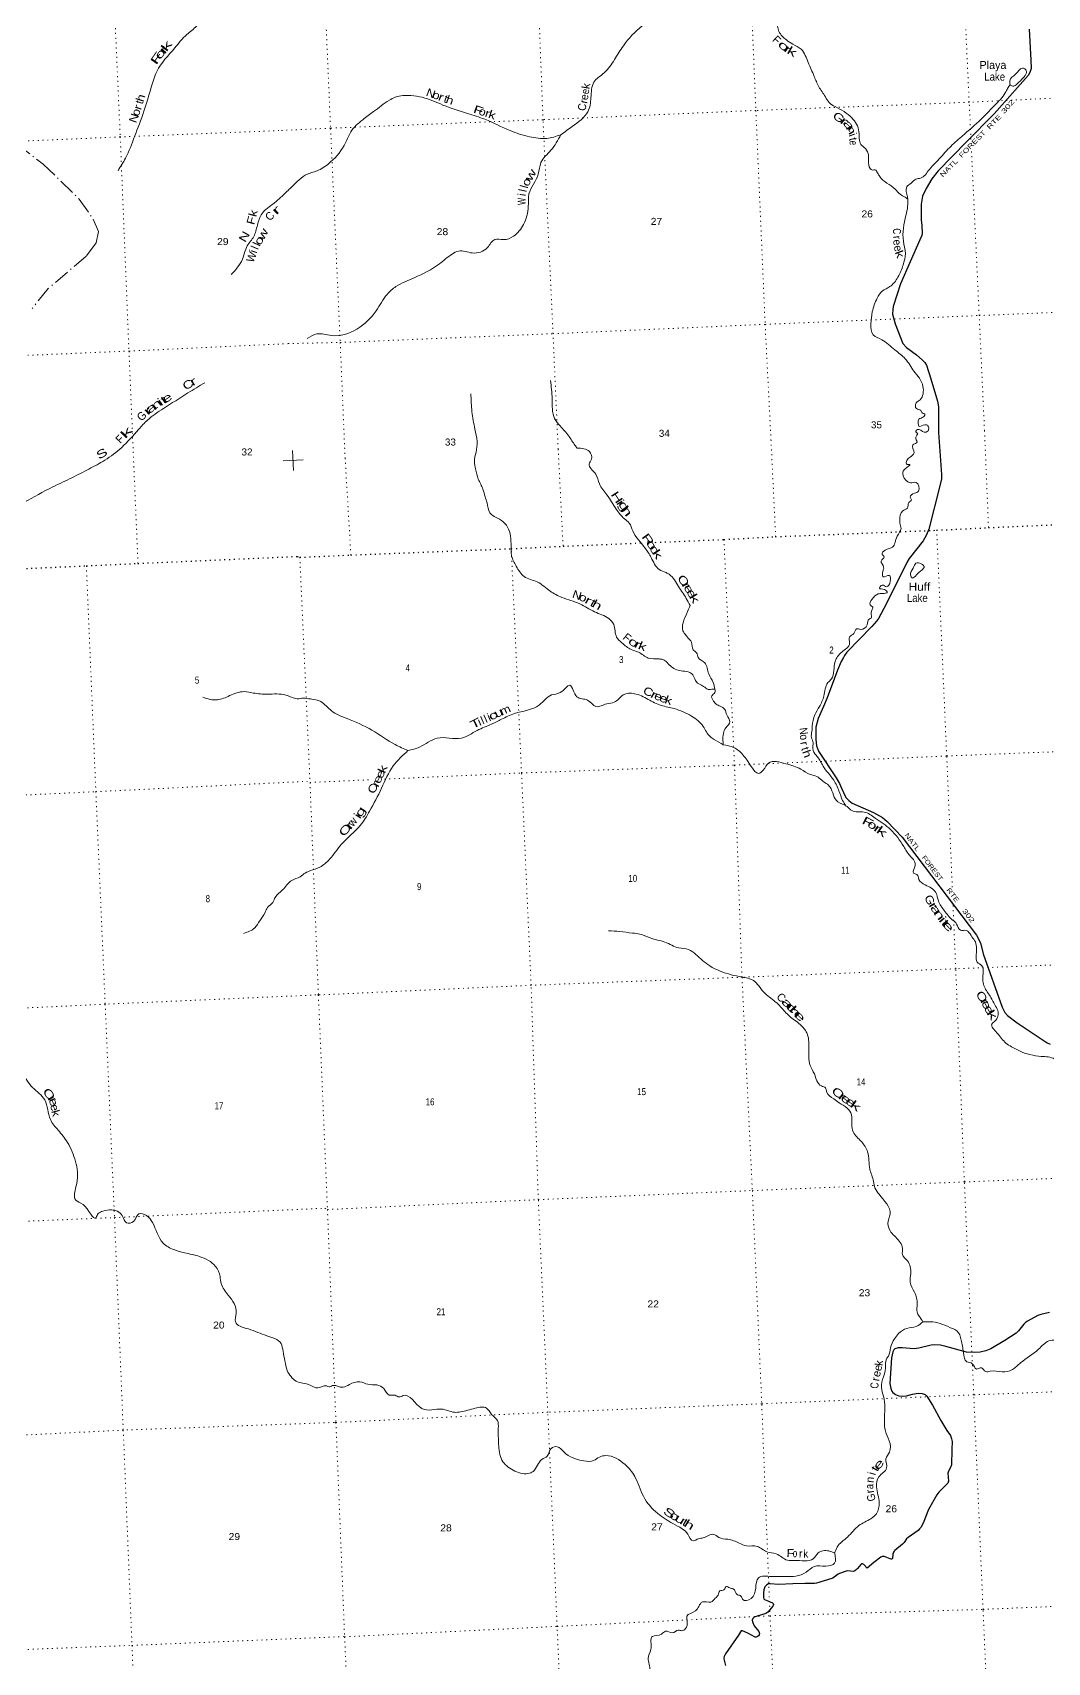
# Model space of a CAD drawing. Header units: feet. Extents: x 727543 to 978287, y 379550 to 572970.
# Drawn here: x 937058 to 962426, y 449565 to 490295 of the extents above; entities that cross this region are included whole.
import ezdxf
from ezdxf.enums import TextEntityAlignment as Align

# ---------------------------------------------------------------- set-up
doc = ezdxf.new("R2010")
doc.units = ezdxf.units.FT
doc.header["$LTSCALE"] = 80
doc.linetypes.add('DOT_DASHED', pattern=[7.7, 5, -1.2, 0.3, -1.2])
doc.linetypes.add('DOTTED', pattern=[1.5, 0.3, -1.2])
for name, color, linetype, lineweight in [('29', 7, 'Continuous', 25), ('39', 7, 'Continuous', 13), ('4', 7, 'Continuous', 13), ('44', 7, 'DOT_DASHED', 13), ('6', 7, 'DOTTED', 25), ('7', 7, 'DOTTED', 13)]:
    doc.layers.add(name, color=color, linetype=linetype, lineweight=lineweight)
doc.layers.add('30', color=7, linetype='Continuous')
doc.layers.add('41', color=7, linetype='Continuous')

msp = doc.modelspace()

# ---------------------------------------------------------------- linework, layer by layer
at = {"layer": '29'}
for points in [[(961968.87, 490384.71), (962013.53, 489602.99), (962016.36, 489398.3), (961986.33, 489297.23), (961947.63, 489226.36), (961741.42, 488994.25), (961098.72, 488261.41), (960404, 487562.14), (959698.22, 486842.14), (959534.66, 486642.42), (959393.65, 486401.01), (959303.92, 486210.13), (959267.85, 486011.51), (959271.34, 485614.63), (959289.19, 485478.18), (959291.84, 485281.12), (959284.28, 485222.73), (959237.5, 485117.05), (958755.84, 484019.72), (958568.24, 483453.67), (958560.15, 483375.66), (958557.7, 483262.67), (958617.82, 483020.89), (958815.46, 482527.3), (958901.35, 482427.56), (959154.06, 482238.56), (959296.56, 482118.07), (959360.38, 482054.21), (959402.47, 481981.4), (959511.98, 481640.43), (959681.95, 481086.46), (959701.56, 480942.85), (959704.11, 480297.88)], [(959704.11, 480297.88), (959778.85, 479248.02), (959774.84, 479141.17), (959739.89, 478964.76), (959461.44, 477889.82), (959407.25, 477744.74), (959320.29, 477594.91), (958971.14, 477150.42), (958911.67, 477055.03), (958804.57, 476825.76), (958338.25, 475899.26), (958205.42, 475657), (958150.82, 475587.75), (958033.05, 475455.64), (957415.65, 474810.57), (957356.99, 474731.2), (957328.43, 474681.73), (957271.48, 474579.19), (957178.04, 474362.48), (956919.32, 473666.78), (956829.7, 473456.24), (956697.1, 473156.46), (956635.49, 472939.99), (956633.6, 472629.84), (956655.56, 472474.87), (956703.63, 472334.29), (957147.84, 471667.28), (957228.74, 471527.29), (957282.74, 471410.93), (957389.12, 471178.4), (957465.49, 471103.38), (957548.56, 471036.88), (958075.11, 470803.78), (958304.49, 470679.46), (958424.31, 470580.45), (958799.08, 470190.89), (960655.16, 467743.1), (960755.04, 467545.8), (960817.5, 467269.57), (961297.62, 465937.33), (961361.45, 465808.57), (961430.96, 465734.62), (961668.37, 465547.63), (962422.73, 465050.58), (962497.43, 465014.76)], [(962477.12, 458307.07), (962261.5, 458259.23), (962183.84, 458232.08), (961924.25, 458094.93), (961880.64, 458063.76), (961833, 458018.68), (961699.96, 457847.65), (961641.2, 457796.5), (961361.83, 457607.49), (961012.56, 457403.94), (960887.96, 457353.08), (960746.74, 457319.83), (960593.06, 457307.36), (960406.16, 457314.2), (959884.58, 457459), (959754.06, 457494.38), (959608.69, 457502.7), (959519.55, 457490.49), (959207.88, 457415.42), (959098.08, 457403.21), (958797.66, 457426.9), (958697, 457423.73), (958613.52, 457400.3), (958584.85, 457373.86), (958563.6, 457328.07), (958528.25, 457179.84), (958489.04, 456536.14), (958510.09, 456409.66), (958537.09, 456347.32), (958564.73, 456313.28), (958628.47, 456264.19), (958715.69, 456230.95), (958802.91, 456218.48), (958905.36, 456228.58), (959052.12, 456272.51), (959193.34, 456297.44), (959291.53, 456288.44), (959367.79, 456260.04), (959412.42, 456220.2), (959550.57, 455993.49), (959758.22, 455610.14), (959915.12, 455363.95), (960001.19, 455233.5), (960028.58, 455154.5), (960042.72, 455088.04), (960033.34, 454886.86), (960026.11, 454506.19), (960004, 454432.78), (959951.35, 454344.11), (959940.19, 454293.62), (959950.88, 454090.63), (959934.73, 454040.72), (959714.52, 453816.54), (959658.53, 453749.79), (959455.2, 453384.6), (959319.59, 453043.57), (959259.8, 452935.2), (959231.76, 452899.87), (959194.83, 452862), (958947.25, 452687.92), (958906.08, 452652.53), (958847.57, 452561.16), (958805.92, 452518.13), (958611.94, 452362.32), (958596.8, 452342.97), (958579.67, 452318.03), (958567.73, 452297.25), (958560.61, 452271.92), (958552.18, 452160.88), (958545.4, 452151.79), (958528.79, 452145.55), (958516.85, 452145.56), (958496.2, 452150.86), (958373.77, 452204.96), (958347.59, 452213.09), (958321.11, 452214.13), (958296.19, 452207.89), (958265.49, 452195.12), (958082.91, 452059.85), (957922.61, 451919.31), (957833.14, 452010.81), (957822.7, 452017.77), (957800.89, 452025.04), (957779.09, 452025.04), (957762.63, 452014.38), (957675.48, 451912.66), (957650.33, 451889.97), (957615.03, 451855.68), (957597.37, 451845.29), (957577.28, 451840.75), (957426.17, 451849.54), (957396.45, 451844.26), (957229.27, 451789.19), (957199.42, 451773.12), (957097.91, 451694.65), (957063.92, 451673.73), (957033.53, 451661.4), (956842.45, 451605.36)], [(956065.43, 451525.73), (955707.65, 451515.39), (955491.92, 451531.99), (955452.08, 451527.37), (955410.55, 451506.59), (955363.66, 451457.01), (955333.71, 451377.75), (955330.45, 451304.83), (955329.56, 451184.5), (955339.94, 451157.48), (955355.95, 451140.61), (955437.55, 451105.22), (955551.75, 451056.87), (955574.61, 451036.96), (955578.77, 451009.94), (955574.61, 450987.08), (955560.75, 450966.58), (955433.39, 450820.84), (955414.7, 450806.3), (955383.63, 450787.2), (955144.63, 450716.39), (955096.96, 450692), (955065.81, 450662.91), (955047.12, 450619.27), (955050.56, 450580.19), (955098.05, 450481.18), (955209.47, 450334.07), (955226.76, 450290.95), (955218.2, 450251.83), (955205.99, 450232.76), (955176.91, 450209.9), (955143.69, 450199.51), (955117.34, 450199.96), (954941.29, 450294.46), (954805.18, 450351.21), (954774.53, 450351.03), (954753.26, 450332.51), (954703.51, 450247.86), (954383.1, 449777.52), (954349.34, 449713.25), (954338.95, 449682.08), (954338.78, 449657.17), (954380.49, 449486.75)], [(956842.45, 451605.36), (956651.81, 451546.51), (956603.64, 451537.76), (956358.6, 451534.21), (956065.43, 451525.73)]]:
    msp.add_lwpolyline(points, dxfattribs=at)
at = {"layer": '39'}
for points in [[(954485.45, 492839.79), (954633.51, 492491.68), (954710.27, 492341.45), (954879.84, 492128.26), (954951.8, 491922.86), (954820.18, 491694.13), (954895.91, 491586.12), (955150.62, 491326.12), (955369.45, 491007.79), (955457.5, 490805.13), (955637.45, 490586.34), (955716.16, 490320.46), (955901.63, 490114.07), (956062.46, 490005.83), (956268.77, 489877.35), (956447.51, 489549.12), (956596.74, 489201.33), (956713.69, 488941.23), (956876.88, 488689.27), (956968.3, 488547.53), (957118.66, 488446.92), (957540.62, 488162.02), (957715.95, 487819.46), (957764.66, 487499.57), (957874.67, 487395.12), (957954.95, 487230.6), (957960.06, 486979.65), (958052.5, 486860.24), (958113.16, 486862.96), (958179.09, 486793), (958233.97, 486698.23), (958618.78, 486383.3), (958746.04, 486255.33), (958866.93, 486179.73), (958919.49, 486144.88)], [(943010.3, 492662.1), (942489.09, 492177.76), (942267.57, 491914.73), (942038.03, 491695.88), (941736.36, 491319.91), (941358.51, 490786.62), (941156.03, 490459.63), (940911.97, 490248.24), (940612.47, 489914.89), (940162.18, 489323.68), (940025.35, 488932.8), (939841.06, 488331.22), (939607.53, 487697.06), (939380.01, 487156.32), (939193.09, 486844.2)], [(950259.59, 487739.98), (950550.02, 487951.53), (950936.89, 488317.31), (951016.51, 488667.26), (951088.35, 489055.35), (951349.29, 489291.91), (951604.07, 489621.37), (951825.68, 489967.57), (952291.98, 490460.47), (952620.73, 490675.77), (953122.7, 490868.45), (953573.68, 490977.82), (953919.7, 491078.43), (954203.73, 491024.34), (954531.23, 490858.76), (954824.73, 490910.42), (955088.97, 491027.61), (955199.46, 491048.78), (955378.64, 490987.05)], [(961491.19, 488992.85), (961484.84, 489089.8), (961635.17, 489262.65), (961829.39, 489405.06), (961890.11, 489361.19), (961901.53, 489286.76), (961823.86, 489165.78), (961670.52, 489015.08), (961561.65, 488957.53), (961520.31, 488975.93), (961491.19, 488992.85)], [(959190.34, 480273.19), (959135.52, 480337.73), (959182.34, 480378.32), (959341.37, 480310.51), (959441.3, 480341.33), (959439.66, 480468.87), (959365.52, 480495.93), (959210.99, 480462.66), (959196.07, 480524.78), (959215.37, 480637.06), (959330.22, 480696.91), (959361.8, 480761.12), (959303.92, 480786.88), (959264.73, 480847.91), (959150.9, 480901.55), (959144.77, 481039.01), (959244.56, 481118.44), (959317.02, 481265.51), (959314.79, 481451.77), (959224.63, 481656.36), (959089.13, 481832.59), (958872.69, 482142.92), (958609.3, 482370.12), (958284.08, 482620.88), (958074.09, 482741.09), (958015.23, 483015.96), (958048.4, 483317.24), (958170.84, 483661.02), (958302.7, 483839.11), (958484.31, 483946.52), (958690.47, 484184.67), (958818.85, 484486.17), (958874.8, 484776.32), (958824.52, 485086.01), (958889.23, 485724.96), (958925.2, 486190.45), (958908.14, 486436.81), (959021.27, 486535.06), (959140.47, 486633.59), (959256.84, 486659.07), (959470.34, 486869.19), (959646.32, 487057.37), (959939.87, 487380.47), (960233.47, 487656.98), (960711.1, 488077.47), (961104.71, 488473.93), (961374.18, 488791.89), (961432.27, 488897.81), (961491.68, 488992.57)], [(943287.6, 486201.52), (943536.31, 486441.58), (943929.48, 486757), (944204.64, 486856.45), (944507.47, 487062.48), (944881.2, 487541.1), (945012.87, 487814.39), (945309.25, 488119.38), (945579.91, 488319.92), (945976.45, 488605.1), (946125.04, 488680.64), (946512.27, 488720.3), (946797.78, 488678.43), (947316.97, 488484.99), (947932.28, 488271.56), (948364.11, 488128.9), (948992.59, 487847.19), (949481.67, 487692.91), (949908.99, 487651.32), (950259.59, 487739.98)], [(943922.13, 482650.73), (944164.22, 482764.9), (944524.64, 482724.36), (945165.73, 482886.83), (945647.8, 483343.98), (945919.28, 483753.19), (946139.56, 483947.41), (946593.68, 484168.33), (947228.5, 484516.87), (947543.76, 484761.95), (947706.59, 484836.1), (948047.06, 484788.59), (948428.03, 484923.18), (948611.56, 485123.85), (948830.48, 485121.52), (949079.98, 485205.65), (949330.22, 485500.47), (949450.09, 485947.43), (949464.43, 486262.05), (949699.59, 486758.75), (949763.8, 487045.22), (950015.34, 487356.31), (950261.77, 487741.56)], [(942021.81, 484246.97), (942302.81, 484632.15), (942421.99, 484963.51), (942585.9, 485199.67), (942676.78, 485483.19), (942793.7, 485773.96), (943088.58, 486028.12), (943287.6, 486201.52)], [(938466.35, 479388.03), (938865.37, 479610.19), (939285.12, 479928.67), (939709.19, 480378.97), (939932.04, 480611.69), (940328.85, 480898.77), (940941.99, 481290.7), (941362.48, 481546.43)], [(950002.69, 481596.89), (950047.05, 481147.17), (950107.83, 480647.54), (950243.6, 480465.25), (950465.78, 480207.84), (950613.55, 479983.56), (950671.82, 479907.55)], [(948013.48, 481270.6), (948041.76, 480818.13), (948115.73, 480385.94), (948169.87, 480080.48), (948148.65, 479805.86)], [(959190.34, 480273.19), (959142.06, 480200.09), (959143.79, 480121.19), (959168.57, 480067.68), (959062.91, 479993.85), (959092.68, 479792.74), (958992.69, 479684.74), (958911.72, 479601.94), (958901.73, 479514.39), (958983.37, 479497.99), (958872.91, 479397.6), (958809.8, 479279.19), (958936.97, 479070.52), (959002.86, 479045.27), (959148.09, 479052.12), (959204.75, 478838.1), (959106.3, 478782.83), (958997.57, 478688.6), (959025.13, 478619.02), (958965.48, 478555.45), (958927.73, 478413.94), (958805.94, 478339.34), (958738.31, 478103.26), (958739.46, 478036.48), (958767.99, 477904.17), (958670.2, 477707.17), (958555.61, 477438.5), (958371.09, 477364.99), (958297.8, 477248.13), (958346.88, 477193.74), (958318.64, 477149.88), (958268.99, 477088.81), (958332.76, 476937.91), (958301.54, 476786.57), (958324.2, 476692.46), (958474.04, 476729.9), (958406.61, 476447.25), (958295.48, 476488.59), (958230.36, 476412.62), (958353.4, 476375.89), (958423.51, 476304.27), (958309.5, 476278.64), (958194.81, 476267.16), (958039.59, 476130.23), (957993.58, 475992.37), (958058.89, 475936.72), (958017.11, 475795.02), (958019.41, 475661.47), (957969.94, 475638.88), (957917.98, 475498.72), (957759.97, 475377.87), (957655.95, 475397.26), (957584.87, 475276.45), (957479.6, 475194.54), (957481.03, 475036.64), (957283.45, 474812.66), (957116.8, 474575.96), (957089.13, 474349.87), (957026.21, 474142.36), (956939.74, 474050.31), (956837.54, 473714.32), (956725.6, 473451.37), (956613.66, 473246.85), (956545.52, 472961.98), (956538.53, 472833.4), (956525.66, 472678.88), (956572.34, 472547.42), (956562.73, 472451.79), (956609.6, 472273.76), (956677.98, 472195.98), (956818.07, 471963.73), (957085.75, 471610.69), (957215.55, 471348.49), (957307.95, 471105.78), (957396.06, 470966.26)], [(948148.65, 479805.86), (948101.64, 479574.26), (948130.55, 479391.33), (948199.22, 479137.37), (948316.39, 478883.68), (948369.79, 478695.83), (948417.33, 478546.19), (948492.05, 478292.52), (948728.04, 478133.53), (948900.93, 477983.72), (949017.91, 477521.43), (949032.02, 477224.4), (949147.75, 476958.49), (949345.8, 476704.56), (949673.81, 476566.11), (949995.96, 476338.28), (950290.54, 476180.03), (950736.88, 476018.81), (951106.19, 475819.54), (951461.96, 475650), (951584.03, 475505.89), (951657.7, 475189.39), (951789.96, 475043.74), (952020.28, 474876.39), (952203.25, 474812.11), (952448.76, 474665.72), (952716.74, 474641.9), (952812.4, 474628.19), (953027.16, 474447.95), (953309.26, 474339.74), (953488.88, 474303.66), (953580.02, 474214.8), (953645.24, 474076.11), (953832.92, 473955.35), (953943.57, 473881.59), (954068.53, 473889.51), (954113.19, 473885.54)], [(950670.6, 479909.14), (950976.53, 479825.23), (951030.21, 479631.33), (950967.11, 479512.92), (951017.15, 479395.79), (951136.92, 479257.65), (951227.29, 479014.85), (951414.01, 478744.18), (951647.5, 478382.56), (951852.85, 478145.18), (951973.29, 478035.42), (952061.17, 477845.15), (952370.83, 477412.19), (952519.51, 477176.19), (952723.8, 476875.97), (952893.23, 476798.9), (952969.98, 476757.97), (953206.92, 476451.19), (953398.83, 476156.47), (953494.2, 475978.7)], [(938466.35, 479388.03), (938038.42, 479170.74), (937566.73, 478943.34), (936842.45, 478554.81), (936311.15, 478229.12), (935669.26, 477735.66), (935314.15, 477445.63), (934583.06, 476993.99), (933968.07, 476991.74), (933668.44, 476840.26), (933437.23, 476425.24), (933284.79, 475897), (933185.18, 475209.65), (932964, 474951.01), (932597.39, 474532.86), (932251.11, 474267.58), (931599.49, 473959.8), (931277.51, 473616.88), (931128.89, 473092.9), (931227.37, 472873.46), (931438.5, 472550.7), (931508.13, 472418.79), (931579.75, 472210.07), (931693.84, 471963.13), (931798.72, 471814.87), (931823.29, 471615.8), (931914.76, 471375.75), (932008.06, 471216.76), (932142.03, 471015.4), (932172.36, 470899.62), (932147.18, 470839.59), (932251.96, 470731.8), (932324.33, 470547.41), (932467.56, 470439.64), (932520.59, 470547.7), (932704.64, 470587.81), (932936.18, 470339), (933024.61, 470234.39), (933096.99, 470088.46), (933242.84, 469853.32), (933462.16, 469567.42), (933534.15, 469196.81), (933512.18, 468881.94), (933662.76, 468479.06), (933820.39, 468250.61), (934047.4, 468127.05), (934341.18, 467887.6), (934631.77, 467631.8), (934865.42, 467342.62), (935160.55, 467000.03), (935378.43, 466896.21), (935949.4, 466695.75), (936315.56, 466310.37), (936580.42, 465966.18), (936710.81, 465562.23), (936799.65, 464676.41), (936824.28, 464321.5), (937056.95, 463935.12), (937360.69, 463621.32), (937503.59, 463133.03), (937695.62, 462865.93), (937928.1, 462560.49), (938128.99, 462085.4), (938161.86, 461534.6), (938135.18, 461116.26), (938318.87, 461008.61), (938643.31, 460685.78), (938699.09, 460779.82), (938815.29, 460840.62), (939034.07, 460874.49), (939298.25, 460736.69), (939409.27, 460548.28), (939581.22, 460587.76), (939713.17, 460772.86), (939907.61, 460730.54), (940054, 460562.22), (940321.99, 460042.11), (940589.46, 459880.2), (940854.61, 459801.16), (941231.79, 459707.81), (941631.13, 459461.82), (941743.41, 459210.73), (941773.09, 459030.15), (941950.04, 458742.01), (942147.54, 458293.05), (942126.55, 458075.38), (942451.46, 457898.3), (942913.58, 457728.5), (943267.69, 457534.76), (943318.18, 457343.14), (943418.18, 456862.69)], [(959325.51, 476978.35), (959272.81, 477022.73), (959138.82, 477034.64), (959071.77, 476914.02), (959003.09, 476742.7), (959049.29, 476663.87), (959150.62, 476743.58), (959292.2, 476869.73), (959343.02, 476949.09), (959325.11, 476979.02)], [(953494.2, 475978.7), (953419.76, 475801.03), (953318.61, 475547.17), (953315.91, 475348.58), (953390.16, 475232.59), (953437.41, 475174.07), (953525.59, 475062.79), (953571.11, 474870.52), (953655.53, 474795.52), (953697.51, 474678.02), (953859.35, 474547.94), (953959.52, 474269.14), (954072.76, 474055.77), (954113.19, 473885.54)], [(941312.01, 473683.32), (941677.52, 473619.72), (941981.6, 473724.89), (942344.61, 473825.09), (942575.05, 473790.76), (942930.69, 473761.04), (943391.16, 473738.9), (943675.1, 473648.7), (943821.45, 473666.28)], [(954322.64, 472498.06), (954097.99, 472631.25), (953993.58, 472701.26), (953823.87, 472954.5), (953532.65, 473212.14), (953093.03, 473402.03), (952775.97, 473480.24), (952600.97, 473546.92), (952447.29, 473632.83), (952102.95, 473774.56), (951819.41, 473742.96), (951599.74, 473558.44), (951409.56, 473519.1), (951139.75, 473453.72), (950930.08, 473611.92), (950665.27, 473696.65), (950489.89, 473984.05), (950247.74, 473804.55), (950026.34, 473741.45), (949726.76, 473494.44), (949104.34, 473276.75), (948779.59, 473133.86), (948528.61, 473012.67), (948172.17, 472856.13), (947779.03, 472663.43), (947172.56, 472663.19), (946730.34, 472439.82), (946441.33, 472353.29)], [(954113.19, 473885.54), (954111.17, 473800.38), (954036.16, 473719.89), (954082.74, 473590.45), (954146.99, 473514.5), (954246.5, 473462.49), (954361.57, 473380.83), (954412.47, 473245.52), (954489.4, 473072.96), (954387.49, 472920.32), (954327.36, 472781.8), (954315.83, 472599), (954322.64, 472498.06)], [(946441.33, 472353.29), (946120.91, 472502.22), (945541.83, 472861.72), (944919.52, 473152.35), (944526.2, 473346.45), (944260.63, 473574.92), (944004.75, 473641.84), (943817.92, 473665.86)], [(954322.64, 472498.06), (954584.57, 472431.43), (954811.53, 472249.74), (955026.01, 471947.98), (955211.76, 471782.58), (955323.18, 471862.76), (955454.3, 472039.05), (955887.58, 472025.06), (956259.96, 471888.7), (956496.72, 471756.08), (956660.87, 471705.09), (956784.68, 471609.67), (956994.83, 471441.36), (957077.14, 471240.71), (957190.29, 471071.88), (957418.31, 470953.02), (957536.25, 470853.27), (957847.26, 470817.31), (958119.28, 470666.1), (958319.83, 470529.74), (958504.81, 470380.5), (958834.35, 469954.56), (958984.47, 469730.77), (959076.3, 469627.76), (959123.55, 469484.18), (959082.43, 469285.8), (959164.65, 469257.28), (959214.98, 469134.09), (959373.17, 468995.74), (959636.92, 468805.66), (959703.48, 468596.16), (959846.3, 468355.82), (960055.78, 468116.61), (960157.69, 468014.08), (960251.72, 467864.6), (960401.65, 467857.5), (960516.91, 467729.27), (960607.58, 467607.99), (960648.58, 467255.52), (960671.72, 467066.25), (960789.19, 466976.6), (960811.76, 466714.4), (960866.59, 466411.19), (961012.78, 466185.19), (961110.46, 466001.45), (961188.25, 465853.24), (961117.65, 465594.74), (961036.39, 465518), (961165.96, 465301.35), (961390.61, 465040.57), (961528.25, 464951.88), (961727.36, 464845.83), (962271.58, 464709.48), (962610.34, 464642.42), (962842.59, 464477.18), (963133.43, 464567.85), (963366.17, 464732.73), (963710.61, 464971.74), (963996.17, 464960.9), (964383.15, 464900.17), (964665.15, 464879.03), (964868.49, 464811.67), (965196.98, 464833.23), (965503.38, 464766.67), (965680.79, 464734.53), (965777.79, 464607.47), (966030.4, 464481.67), (966330.65, 464204.2), (966541.96, 464011.65), (966677.86, 463874.27), (966827.03, 463713.22), (966959.86, 463470.39), (967122.66, 463149.99), (967249.05, 463000.02), (967293.04, 462840.08), (967404.07, 462758.23), (967486.29, 462602.12), (967592.71, 462574.74), (967663.12, 462539.58), (967750.52, 462529.52), (967764.54, 462362.1), (967818.71, 462285.67), (967912.34, 462217.95)], [(946441.64, 472353.38), (946075.36, 471971.51), (945782.49, 471412.94), (945482.23, 470839.84), (945248.62, 470480.5), (944779.6, 470012.86), (944482.12, 469636.33), (944234.79, 469438.36), (944004.88, 469353.25)], [(942332.82, 467785.03), (942610.89, 467923.23), (942735.3, 468097.81), (942870.12, 468305.33), (942926.44, 468427.73), (943063.26, 468558.44), (943123.52, 468683.07), (943306.02, 468868.83), (943536.33, 469107.72), (943748.11, 469197.88), (943872.71, 469291.52), (944004.88, 469353.25)], [(951450.43, 467850.62), (951734.36, 467831.6), (952055.74, 467790.05), (952236.79, 467766.19), (952492.09, 467668.87), (952864.96, 467564.94), (953209.29, 467423.21), (953455.95, 467380.16), (953635.56, 467259.02), (953984.79, 466971.71), (954520.84, 466751.94), (954786.52, 466691.57), (955077.65, 466606.06), (955334.09, 466314.38), (955624.35, 466076.95), (955757.86, 465947.56), (955972.81, 465720.75), (956243.76, 465506.71), (956411.37, 465297.92), (956464.67, 464941.98), (956494.53, 464483.68), (956599.7, 464269.92), (956777.67, 463970.49), (956878.91, 463924.64), (956905.99, 463822.63), (957085.98, 463650.88), (957218.05, 463551.8), (957416.49, 463417.37), (957531.46, 463252.68), (957533.08, 463005.69), (957571.98, 462825.26), (957775.7, 462579.7), (957929.37, 462323.67), (957988.24, 461893.07), (958079.77, 461583.48), (958115.68, 461423.17), (958216.25, 461263.87), (958492.38, 460770.6), (958438.87, 460535.19), (958515.8, 460320.1), (958633.17, 460189.95), (958804.23, 459908.42), (958803.36, 459756.49), (958928.13, 459598.34), (959009.76, 459284.24), (958997.85, 459066.99), (959102.73, 458816.76), (959171.21, 458524.32), (959166.69, 458321.59), (959224.22, 458216.97), (959313.48, 458073.26)], [(974950.05, 459158.6), (974803.51, 459259.32), (974594.61, 459401.36), (974487.9, 459477.34), (974359.87, 459661.66), (974097.18, 459957.1), (973963.57, 460045.98), (973693.1, 460164.86), (973419.64, 460303.86), (973306.98, 460249.94), (973137.54, 460071.84), (972894.53, 459995.58), (972569.88, 459978.25), (972444.34, 460110.04), (972493.53, 460308.8), (972434.75, 460482.21), (972455.12, 460649.23), (972458.48, 460791.15), (972339.86, 461032.63), (972351.97, 461288.37), (972346.21, 461452.13), (972037.03, 461577.29), (971846.76, 461625.02), (971637.27, 461396.43), (971233.85, 461079.71), (970941.37, 460980.87), (970761.79, 460943.24), (970426.73, 460962.68), (970205.15, 460988.69), (970013.15, 461285.43), (969771.78, 461472.51), (969393.53, 461562.01), (969168.68, 461699.25), (968936.82, 461771.35), (968832.99, 461914.29), (968465.89, 462024.56), (968212.71, 462205.02), (967988.53, 462285.58), (967663, 461946.21), (967454.28, 461701.45), (967481.75, 461463.78), (967392.51, 461172), (967089.56, 460995.7), (966868.74, 460963.02), (966514.79, 460966.58), (966264.39, 460918.32), (966046.07, 460833.1), (965720.74, 460829.91), (965483.87, 460454.22), (965337.96, 460078.76), (965373.88, 459833.39), (965195.41, 459547.53), (965047.78, 459293.5), (964855.67, 459209.51), (964605.75, 459151.15), (964369.37, 458977.99), (964363.88, 458710.42), (964192.91, 458522.12), (963960.47, 458436.23), (963600.28, 458401.02), (963363.31, 458197.46), (962864.13, 457768.89), (962634.18, 457630.47), (962461.87, 457598.04), (962204.93, 457389.49), (961753.96, 457052.3), (961549.76, 456882.69), (961293.59, 456828.08), (960995.64, 456844.41), (960882.97, 456833.03), (960777.42, 456927.28), (960653.51, 456897.14), (960548.15, 457029.88), (960414.45, 457078.25), (960326.76, 457307.01), (960269.33, 457622.25), (960165.5, 457850.25), (960045.25, 457913.43), (959562.5, 458074.96), (959311.91, 458073.27)], [(959313.51, 458073.28), (959147.47, 457960.21), (958911.18, 457912.62), (958707.17, 457781.49), (958604.1, 457653.1), (958505.65, 457427.72), (958450.99, 457216.55), (958403.73, 457147.49), (958380.58, 456911.48), (958327.74, 456704.45), (958280, 456432.86), (958326.58, 456218.36), (958360.48, 455930.36), (958350.48, 455587.64), (958377.94, 455349.97), (958472.45, 455105.33), (958479.84, 454822.16), (958390.89, 454651.91), (958407.7, 454425.88), (958208.19, 454199.79), (958155.07, 453956.29), (958220.95, 453548.29), (958150.73, 453281.71), (958013.19, 453155.74), (957713.99, 452985.7), (957428.52, 452696.82), (957169.46, 452447.67), (957107.98, 452294.21)], [(943418.18, 456862.69), (943642.71, 456593.27), (943997.81, 456496.73), (944187.77, 456423.82), (944403.47, 456477.76), (944467.5, 456452.81), (944555.25, 456485.8)], [(957111.02, 452301.81), (956813.98, 452355.98), (956695.35, 452299.75), (956570.77, 452156.17), (956361, 452103.75), (956103.87, 452111.88), (955925.6, 452119.68), (955649.37, 452274.74), (955412.22, 452330.39), (955169.31, 452464.75), (954901.81, 452478.46), (954720.57, 452548.9), (954439.24, 452640.94), (954212.56, 452688.98), (954075.5, 452765.55), (953957.45, 452739.73), (953821.06, 452674.57), (953704.64, 452656.93), (953571.71, 452604.09), (953434.36, 452771.78), (953294.52, 452906.94), (953066.01, 453035.9), (952684.12, 453287.24), (952326.16, 453715.9), (952110.44, 454214.04), (951867.92, 454510.43), (951386.33, 454732.76), (951228.32, 454696.96), (951082.9, 454609.1), (950840.76, 454599.71), (950336.69, 454827.06), (950173.03, 454953), (950021.27, 454913.44), (949923.19, 454722.51), (949789.68, 454639.26), (949569.43, 454339.28), (949440.63, 454284.6), (949070.74, 454368.42), (948789.89, 454620.47), (948708.16, 455021.65), (948699.53, 455416.14), (948678.21, 455609.55), (948533.47, 455762.71), (948406.68, 455920.77), (948123.82, 455917.56), (947756.23, 455825.3), (947603.03, 455816.05), (947281.84, 455896.09), (947034.22, 455874.29), (946785.74, 455913.2), (946317.79, 456231.37), (946222.31, 456198.51), (946119.16, 456242.25), (945967.3, 456247.24), (945834.08, 456413.1), (945662.25, 456498.15), (945441.05, 456516.08), (945236.08, 456575.27), (944978.37, 456510.46), (944819.89, 456442.24), (944726.53, 456449.99), (944635.95, 456484.19), (944555.25, 456485.8)], [(957107.99, 452294.91), (957105.87, 452041.66), (956886.87, 451970.58), (956598.24, 451961.03), (956398.74, 451819.99), (956134.5, 451722.47), (955682.01, 451715.31), (955524.39, 451713.96), (955200.6, 451678.44), (955134.03, 451420.13), (955020.88, 451163.68), (954805.54, 451143.4), (954765.29, 451224.54), (954680.86, 451257.01), (954570.7, 451405.72), (954484.83, 451425.98), (954404.25, 451462.68), (954341.43, 451380.74), (954239.8, 451349.62), (954196.1, 451248.33), (954123.1, 451167.93), (954014.46, 451071.68), (953799.98, 451075.74), (953712.19, 450966.29), (953630.74, 450851.07), (953414.52, 450721.39), (953424.03, 450563.88), (953380.8, 450409.96), (953282.25, 450356.71), (953198.79, 450368.97), (953052.31, 450303.34), (952876.54, 450343.65), (952780.87, 450272.31), (952553.13, 450215), (952514.13, 449887.11), (952443.81, 449665.08), (952483.76, 449377.37), (952375.41, 449190), (952517.18, 448971.89), (952721.67, 448880.27), (952715.8, 448748.36), (952773.05, 448692.33), (952739.33, 448593.54), (952691.79, 448488.01), (952570.76, 448354.72), (952493.63, 448318.68), (952412.18, 448245.99), (952336.3, 448268.74), (952231.89, 448253.69), (952154.19, 448357.36), (951969.58, 448370.93), (951887.65, 448393.39), (951865.85, 448469.32), (951749.34, 448538.76), (951654.54, 448449.23), (951558.39, 448473.05), (951397.89, 448362.2), (951354.47, 448212.32), (951260.63, 448102.59), (951262.64, 447932.57), (951217.4, 447863.61), (951280.12, 447777.46), (951168.89, 447735.76), (951185.98, 447631.26), (951222.39, 447588.42), (951168.98, 447478.57), (951094.63, 447426.46), (951060.15, 447343.83), (950936.63, 447348.13), (950947.1, 447255.47), (950933.93, 447107.02), (950882.84, 447076.25), (950831.45, 447136.61), (950749.71, 447069.98), (950647.12, 446974.01), (950467.99, 446999.99), (950270.9, 446978.55), (950187.04, 446871.31), (950018.18, 446851.2), (949852.98, 446881.89), (949695.46, 446878.51), (949685.66, 446786.92), (949696.12, 446736.78), (949631.48, 446693.23), (949644.54, 446588.54), (949623.21, 446399.2), (949656.35, 446254.95), (949620.61, 446071), (949555.49, 445867.44), (949534.15, 445507.98), (949355.21, 445274.76)]]:
    msp.add_spline(points, degree=3, dxfattribs=at)
at = {"layer": '4'}
for p, q in [((943557.43, 479853.47), (943579.09, 479353.94)), ((943557.43, 479853.47), (943579.09, 479353.94)), ((943557.43, 479853.47), (943579.09, 479353.94)), ((943818.02, 479614.54), (943318.49, 479592.88)), ((943818.02, 479614.54), (943318.49, 479592.88)), ((943818.02, 479614.54), (943318.49, 479592.88))]:
    msp.add_line(p, q, dxfattribs=at)
at = {"layer": '44'}
msp.add_lwpolyline([(936667.87, 487508.42), (937324.58, 487010.02), (938222.08, 486133.17), (938575.64, 485633.95), (938707.7, 485321.86), (938647.94, 485037.34), (938400.88, 484711.58), (937449.54, 483900.33), (937049.31, 483402.54)], dxfattribs=at)
at = {"layer": '6'}
for points in [[(952624.63, 477556.33), (954339.68, 477628.55), (955632.23, 477697.6), (959657.6, 477859.03), (960954.38, 477924.22), (966305.64, 478156.71)], [(943670.64, 477204.38), (943737.44, 477183.36), (945014.43, 477239.52), (949023.76, 477398.17), (950318.72, 477459.23), (952318.24, 477543.43)], [(913249.64, 475868.69), (917064.14, 476036.94), (917137.31, 476030.7), (922421.13, 476286.52), (927750.92, 476514.41), (933066.91, 476735.51), (938402.44, 476969.78), (939692.23, 477030.06), (943670.64, 477204.38)]]:
    msp.add_lwpolyline(points, dxfattribs=at)
at = {"layer": '7'}
for p, q in [((960853.54, 480347.79), (960954.38, 477924.22)), ((950196.07, 479887.3), (950318.72, 477459.23)), ((955516.2, 480116.53), (955632.23, 477697.6)), ((939692.23, 477030.06), (939589.82, 479434.33)), ((944869.75, 479659.08), (945014.43, 477239.52))]:
    msp.add_line(p, q, dxfattribs=at)
for points in [[(954226.42, 509644.88), (954442.55, 504343.4), (954666.14, 499056.43), (954916.51, 493713.95), (955137.46, 488349.89), (955369.73, 483004.57), (955516.2, 480116.53)], [(960514.65, 487623.5), (960471, 488554.87), (960220.54, 493899.37), (959991.19, 499224.57), (959767.92, 504550.04), (959540.23, 509883.41)], [(950196.07, 479887.3), (950067.86, 482770.63), (949818.03, 488100.98), (949612.81, 493475.88), (949358.48, 498816.16), (949072.34, 504175.14), (948913.45, 509432.73)], [(943702.62, 506739.78), (943814.46, 503967.61), (944025.29, 498603.09), (944276.39, 493244.44), (944506.81, 487894.98), (944747.08, 482552.04), (944869.75, 479659.08)], [(938990.04, 493611.51), (939009.02, 493042.79), (939249.09, 487689.13), (939466.9, 482334.48), (939589.82, 479434.33)], [(965975.97, 488823.08), (960471, 488554.87), (955137.46, 488349.89), (949815.19, 488119.08), (944504.25, 487907.02), (943216.6, 487845.87)], [(943216.6, 487845.87), (939249.09, 487689.13), (932635.34, 487401.51), (927280.11, 487166.11), (921948.44, 486947.97), (916671.31, 486734.29), (912806.58, 486599.1)], [(960853.54, 480347.79), (960720.84, 483224.51), (960527.48, 487349.95)], [(943443.74, 482522.17), (944747.08, 482552.04), (950067.86, 482770.63), (955369.73, 483004.57), (960720.84, 483224.51), (966118.4, 483446.1)], [(913025.91, 481287.03), (916846.53, 481426.33), (922181.37, 481618.29), (927523.96, 481818.7), (932858.69, 482059.25), (939472.88, 482336.77), (943443.74, 482522.17)], [(960047.75, 468939.66), (959909.5, 472216.7), (959657.6, 477859.03)], [(950399.75, 445202.5), (950169.94, 450465.14), (949938.01, 455814.76), (949699.65, 461129.65), (949519.88, 466487.81), (949279.98, 471792.5), (949023.76, 477398.17)], [(954339.68, 477628.55), (954603.58, 471988.82), (954790.74, 466687.71), (955050.04, 461357.61), (955285.81, 456012.22), (955492.29, 450730.25), (955746.3, 445383.69)], [(938402.44, 476969.78), (938639.06, 471325.41), (938872.38, 466014.82), (939104.85, 460681.92), (939324.04, 455370.57), (939542.79, 449990.39), (939743.88, 444831.91)], [(943737.44, 477183.36), (943992.69, 471555.37), (944202.53, 466245.21), (944428.98, 460883.18), (944640.73, 455561.83), (944857.48, 450204.54), (945088.84, 444994.63)], [(945854.12, 471638.85), (949279.98, 471792.5), (954603.58, 471988.82), (959909.5, 472216.7), (966512.63, 472476.61)], [(933290.25, 471074.24), (938639.06, 471325.41), (943910.5, 471582.66)], [(943910.5, 471582.66), (943992.69, 471555.37), (945540.37, 471624.78)], [(961052.51, 445562.99), (960817.61, 450890.2), (960585.11, 456251.94), (960350.49, 461573.09), (960133.84, 466899.13), (960062.86, 468581.65)], [(966706.39, 467159.47), (960133.84, 466899.13), (954804.86, 466688.38), (949519.88, 466487.81), (944202.53, 466245.21), (944138.23, 466245.25)], [(944138.23, 466245.25), (938872.38, 466014.82), (933513.69, 465759.08)], [(944365.67, 460914.64), (944428.98, 460883.18), (949699.65, 461129.65), (955050.04, 461357.61), (960350.49, 461573.09), (966900.87, 461822.84)], [(933718.24, 460457.08), (939104.85, 460681.92), (944365.67, 460914.64)], [(967095.16, 456491.31), (960585.11, 456251.94), (955283.03, 456028.29), (949938.01, 455814.76), (944640.73, 455561.83), (944594.07, 455561.57)], [(944594.07, 455561.57), (939324.04, 455370.57), (933943.69, 455103.57)], [(944822.41, 450209.93), (944857.48, 450204.54), (950169.94, 450465.14), (955492.29, 450730.25), (960817.61, 450890.2), (967289.55, 451157.05)], [(934183.48, 449785.22), (939542.79, 449990.39), (944822.41, 450209.93)]]:
    msp.add_lwpolyline(points, dxfattribs=at)

# ---------------------------------------------------------------- texts
at = {"layer": '30'}
for s, rotation, width, p in [('302', 48.749, 1.5, (961479.47, 488406.65)), ('NATL  FOREST  RTE ', 45.571, 1.35, (960570.65, 487447.27)), ('NATL', 307.172, 1.25, (959002.89, 470029.3)), ('FOREST', 307.172, 1.15, (959504.98, 469375.81)), ('RTE', 307.172, 1.25, (960016, 468705.66)), ('302', 307.172, 1.45, (960405.45, 468188.44))]:
    msp.add_text(s, height=120, rotation=rotation, dxfattribs=dict(at, width=width)).set_placement(p, align=Align.CENTER)
at = {"layer": '41'}
for s, rotation, width, p in [('k', 52.902, 1.95, (940481.47, 489902.94)), ('o', 319.422, 1.85, (955770.37, 489886.81)), ('F', 55.2, 1.95, (940235.69, 489598.85)), ('o', 51.617, 1.75, (940319.72, 489702.64)), ('r', 51.902, 1.95, (940409.37, 489808.84)), ('r', 325.562, 1.8, (955883.32, 489801.19)), ('k', 330.075, 1.7, (955992.24, 489734.71)), ('N', 339.634, 1.15, (946980.37, 488685.32)), ('o', 339.497, 1.2, (947115.45, 488637.85)), ('k', 80.372, 1.1, (950989.9, 488944.42)), ('e', 81.116, 0.9, (950967.88, 488810.96)), ('o', 70.395, 1.2, (939735.08, 488272.11)), ('r', 72.685, 1.25, (939781.14, 488401.94)), ('h', 72.685, 1.2, (939852.48, 488635.12)), ('r', 339.497, 1.35, (947236.7, 488593.11)), ('t', 339.497, 1.1, (947354.63, 488551.75)), ('h', 340.81, 1.25, (947457.96, 488516.39)), ('F', 340.93, 1.5, (948171.83, 488262.87)), ('o', 341.711, 1.15, (948274.69, 488226.77)), ('k', 341.726, 1.3, (948515.55, 488146.49)), ('C', 78.68, 0.95, (950891.66, 488414.86)), ('r', 78.23, 1.1, (950927.28, 488557.19)), ('e', 79.855, 0.95, (950945.35, 488667.02)), ('N', 70.395, 1.15, (939682.5, 488124.49)), ('r', 341.726, 1.3, (948402.49, 488184.56)), ('G', 325.785, 1.35, (957153.64, 488093.84)), ('r', 325.785, 1.8, (957290.83, 488006.38)), ('a', 311.747, 2, (957391.12, 487920.04)), ('n', 298.699, 1.55, (957432.57, 487821.15)), ('e', 272.478, 0.75, (957481.41, 487534.39)), ('w', 59.392, 1.5, (949592.89, 486688.11)), ('o', 65.832, 1.3, (949491.28, 486520.72)), ('r', 44.234, 2.25, (943216.31, 485790.75)), ('W', 91.174, 0.7, (949384.42, 486078.87)), ('Fk', 75.247, 1.25, (942640.98, 485656.58)), ('N', 60.316, 1.35, (942435.75, 485147.82)), ('o', 61.728, 1.4, (942802.81, 485052.29)), ('w', 61.723, 1.45, (942897.6, 485213.88)), ('C', 272.231, 0.75, (958565.34, 485327.57)), ('l', 65.012, 1.05, (942747.49, 484966.41)), ('e', 284.677, 1.05, (958600.86, 484879.73)), ('k', 290.253, 1.35, (958639.31, 484724.62)), ('C', 31.307, 1.35, (940992.63, 481415.12)), ('r', 31.307, 1.7, (941121.79, 481493.68)), ('n', 38.119, 1.85, (940208.15, 480928.3)), ('i', 35.119, 1.5, (940305.05, 480982.66)), ('t', 34, 1.55, (940387.83, 481036.22)), ('e', 33, 1.6, (940471.68, 481086.91)), ('r', 41.505, 2.1, (940000.92, 480777.69)), ('a', 38.728, 1.9, (940084.29, 480840.94)), ('k', 46.635, 2.2, (939472.87, 480235.71)), ('S', 30.983, 1.55, (938837.66, 479690.28)), ('H', 302.588, 1.55, (951581.96, 478628.87)), ('i', 303.111, 1.4, (951665.29, 478501.91)), ('g', 306.966, 1.85, (951763.25, 478403.23)), ('h', 306.783, 1.8, (951829.62, 478280.12)), ('R', 306.182, 1.6, (952360.65, 477569.26)), ('o', 304.243, 1.6, (952450.63, 477437.14)), ('c', 302.289, 1.75, (952521.17, 477324.04)), ('k', 302.133, 1.75, (952595.17, 477206.14)), ('C', 305.332, 1.45, (953241.37, 476547.73)), ('r', 302.964, 1.75, (953315.76, 476436.78)), ('N', 340.839, 1.15, (950635.3, 476145.64)), ('o', 336.669, 1.3, (950778.99, 476088.77)), ('r', 331.998, 1.6, (950904.34, 476020.89)), ('e', 301.991, 1.55, (953379.05, 476338.98)), ('e', 300.179, 1.5, (953448.47, 476226.75)), ('k', 300.213, 1.7, (953518.21, 476104.72)), ('t', 331.301, 1.35, (951020.13, 475958.5)), ('h', 331.301, 1.55, (951122.03, 475906.49)), ('o', 324.979, 1.65, (952023.34, 474977.44)), ('r', 334.72, 1.5, (952144.23, 474917.32)), ('k', 337.385, 1.45, (952266.06, 474867.95)), ('C', 333.931, 1.25, (952404.56, 473735.37)), ('r', 331.384, 1.6, (952543.99, 473663.4)), ('e', 337.282, 1.25, (952660.74, 473618.2)), ('e', 338.902, 1.25, (952794.12, 473563.09)), ('k', 341.384, 1.35, (952925.45, 473515.68)), ('i', 23.942, 1.1, (948506.36, 473092.5)), ('c', 25.699, 1.55, (948607.35, 473142.05)), ('u', 25.85, 1.5, (948749.73, 473208.66)), ('m', 24.199, 1.2, (948911.64, 473278.61)), ('T', 26.091, 1.6, (948169.24, 472942.84)), ('i', 23.478, 1.1, (948264.32, 472983.38)), ('N', 277.651, 0.9, (956236.32, 472826.59)), ('o', 279.651, 0.95, (956243.79, 472672.7)), ('r', 282.065, 1.1, (956256.97, 472511.98)), ('h', 289.663, 1.25, (956325.2, 472238.84)), ('e', 64.288, 1.35, (945773.2, 471593.83)), ('k', 66.797, 1.45, (945898.86, 471854.04)), ('e', 66.797, 1.3, (945838.21, 471724.69)), ('C', 62.35, 1.25, (945647.32, 471358.08)), ('r', 62.35, 1.6, (945722.33, 471477.38)), ('g', 57.626, 1.7, (945332.18, 470771.08)), ('O', 48.657, 1.55, (944944.52, 470305.78)), ('r', 49.593, 2.05, (945054.84, 470423.82)), ('i', 57.626, 1.4, (945262.81, 470666.89)), ('F', 332.705, 1.7, (957892.94, 470478.66)), ('o', 329.164, 1.5, (958000.51, 470413.41)), ('r', 325.206, 1.85, (958126.45, 470323.15)), ('k', 323.78, 1.9, (958230.07, 470249.73)), ('G', 298.25, 1.2, (959397.16, 468573.03)), ('r', 301.131, 1.7, (959489.74, 468431.26)), ('a', 302.959, 1.65, (959553.75, 468324.91)), ('n', 305.819, 1.8, (959646.35, 468194.11)), ('i', 310.194, 1.7, (959729.88, 468067.06)), ('t', 312.228, 1.9, (959802.02, 467981.76)), ('e', 312.228, 1.9, (959876.42, 467897.6)), ('a', 315.425, 2.1, (955860.67, 465961.16)), ('c', 313.521, 2.2, (955954.44, 465860.96)), ('h', 313.403, 2.05, (956052.11, 465757.49)), ('C', 302.481, 1.4, (960696.22, 466158.46)), ('r', 303.664, 1.8, (960776.5, 466034.85)), ('e', 298.024, 1.4, (960814.59, 465957.3)), ('e', 297.968, 1.4, (960881.32, 465831.07)), ('e', 314.922, 2.05, (956163.48, 465651.5)), ('k', 303.532, 1.8, (960963.46, 465694.55)), ('C', 321.924, 1.55, (957125.42, 463721.58)), ('C', 307.583, 1.55, (937384.86, 463711.67)), ('r', 306.031, 1.85, (937469.25, 463599.18)), ('e', 293.263, 1.3, (937489.62, 463531.32)), ('r', 322.785, 1.9, (957242.87, 463630.11)), ('e', 323.46, 1.7, (957336.04, 463561.86)), ('e', 326.014, 1.6, (957453.27, 463483.5)), ('k', 323.943, 1.9, (957573.89, 463394.46)), ('e', 286.854, 1.1, (937515.94, 463402.6)), ('k', 284.229, 1.2, (937543.44, 463266.56)), ('e', 75.643, 1.05, (958282.8, 456904.05)), ('r', 80.931, 1.05, (958225.74, 456628.34)), ('e', 75.721, 1.05, (958249.99, 456756.16)), ('C', 86.03, 0.8, (958203.03, 456479.27)), ('e', 51.059, 1.8, (958281.66, 454452.5)), ('t', 61.549, 1.35, (958200.67, 454359.39)), ('G', 103.63, 0.9, (958116.53, 453707.65)), ('a', 88.066, 0.85, (958073.5, 453957.32)), ('r', 99.73, 1.05, (958084.94, 453853.71)), ('S', 326.233, 1.65, (952921.65, 453218.18)), ('o', 328.095, 1.55, (953055.92, 453137.83)), ('u', 329.095, 1.65, (953192.1, 453058.8)), ('t', 329.837, 1.4, (953324.12, 452982.44)), ('h', 328.777, 1.6, (953425.11, 452920.97)), ('F', 357.104, 1.15, (955995.74, 452199.32)), ('o', 357.885, 0.75, (956113.88, 452194.63)), ('k', 1.732, 0.9, (956389.1, 452181.39))]:
    msp.add_text(s, height=200, rotation=rotation, dxfattribs=dict(at, width=width)).set_placement(p, align=Align.CENTER)
for s, rotation, p in [('F', 316.404, (955590.69, 490040.07)), ('t', 72.685, (939818.73, 488529.31)), ('i', 290.988, (957468.6, 487707.19)), ('t', 283.147, (957472.47, 487611.8)), ('l', 77.82, (949406.07, 486329.21)), ('l', 74.697, (949440.71, 486419.84)), ('i', 81.912, (949386.03, 486229.45)), ('C', 47.279, (943058.04, 485642.18)), ('e', 281.77, (958576.57, 485034.22)), ('r', 277.231, (958570.92, 485163.56)), ('W', 68.472, (942619.6, 484648.2)), ('i', 71.6, (942666.42, 484796.95)), ('l', 67.345, (942703.87, 484882.81)), ('G', 45.841, (939855.54, 480644.23)), ('F', 46.635, (939309.99, 480069.28)), ('F', 320.769, (951855.91, 475100.02)), ('l', 23.478, (948340.88, 473016.62)), ('l', 23.942, (948422.79, 473053.76)), ('t', 286.878, (956277.16, 472370.98)), ('w', 51.152, (945130.05, 470510.46)), ('C', 316.37, (955705.5, 466110.12)), ('k', 83.601, (958313.11, 457036.91)), ('i', 73.232, (958128.4, 454259.71)), ('n', 82.995, (958085.33, 454119.07)), ('r', 358.033, (956255.28, 452185.12))]:
    msp.add_text(s, height=200, rotation=rotation, dxfattribs=at).set_placement(p, align=Align.CENTER)
msp.add_text('Playa', height=200, dxfattribs=at).set_placement((961065.06, 489385.97), align=Align.CENTER)
for s, width, p in [('Lake', 0.9, (961108.88, 489093.69)), ('Huff', 1.1, (959227.06, 476346.48)), ('Lake', 0.9, (959173.52, 476066.47))]:
    msp.add_text(s, height=200, dxfattribs=dict(at, width=width)).set_placement(p, align=Align.CENTER)
at = {"layer": '7'}
for s, width, p in [('27', 1.1, (952653.56, 485490.3)), ('26', 1.1, (957921.2, 485676.66)), ('29', 1.1, (941812.91, 484984.79)), ('28', 1.1, (947303.32, 485233.06)), ('34', 1.05, (952849.73, 480193.34)), ('35', 1.05, (958152.83, 480406.35)), ('32', 1.05, (942417.96, 479727.49)), ('33', 1.05, (947502.61, 479975.75)), ('2', 0.85, (957028.17, 474777.51)), ('4', 0.85, (946437.43, 474333.48)), ('3', 0.85, (951771.96, 474539.93)), ('5', 0.85, (941169.65, 474024.97)), ('10', 0.85, (952061.51, 469071.74)), ('11', 0.65, (957373.98, 469274.3)), ('9', 0.85, (946723.38, 468864.97)), ('8', 0.85, (941438.14, 468563.3)), ('14', 0.85, (957766.46, 463985.19)), ('17', 0.85, (941716.04, 463387.78)), ('16', 0.85, (946993.2, 463487.85)), ('15', 0.85, (952280.48, 463741.34)), ('23', 1.1, (957853.89, 458716.54)), ('21', 0.85, (947267.66, 458240.77)), ('22', 1.1, (952571.49, 458435.59)), ('20', 1.1, (941714.06, 457907.9)), ('26', 1.1, (958523.52, 453317.54)), ('28', 1.1, (947392.36, 452839.27)), ('27', 1.1, (952665.78, 452863.83)), ('29', 1.1, (942101.18, 452622.62))]:
    msp.add_text(s, height=175, dxfattribs=dict(at, width=width)).set_placement(p, align=Align.CENTER)

doc.saveas('drawing.dxf')
